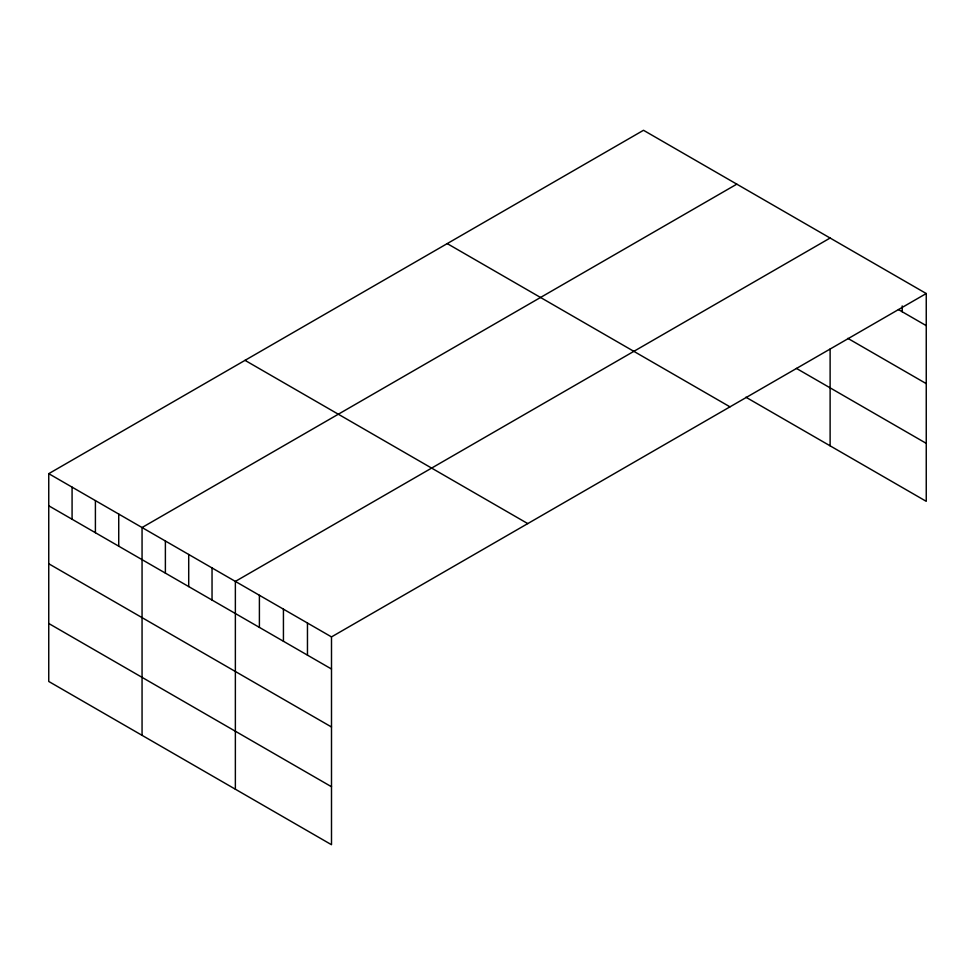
<?xml version="1.0" encoding="UTF-8"?>
<svg xmlns="http://www.w3.org/2000/svg" width="975" height="975" viewBox="0 0 975 975"><rect width="100%" height="100%" fill="white"/><g stroke="black" fill="none" stroke-linecap="round" stroke-linejoin="round"><path stroke-width="1.46" d="M926.25 293.536L331.5 636.907L331.5 844.716L48.75 681.464L48.75 473.667L643.5 130.284L926.25 293.536L926.25 501.333L745.887 397.203M736.807 184.153L142.058 527.536L142.058 735.345M830.115 238.034L235.365 581.405L235.365 789.214M898.426 309.575L926.25 325.65M847.823 338.349L926.25 383.626M796.429 368.404L926.25 443.357M447.232 243.604L729.983 406.843M245.017 360.348L527.768 523.599M48.75 473.667L331.5 636.907M48.75 505.781L331.5 669.021M48.75 563.757L331.5 726.997M48.75 623.488L331.5 786.74M902.216 305.931L902.216 311.768M830.115 349.026L830.115 445.831M307.466 623.037L307.466 655.151M283.433 609.156L283.433 641.27M259.399 595.286L259.399 627.4M212.038 567.938L212.038 600.052M188.711 554.47L188.711 586.584M165.384 541.003L165.384 573.117M118.731 514.069L118.731 546.183M95.404 500.602L95.404 532.716M72.077 487.134L72.077 519.248"/></g></svg>
